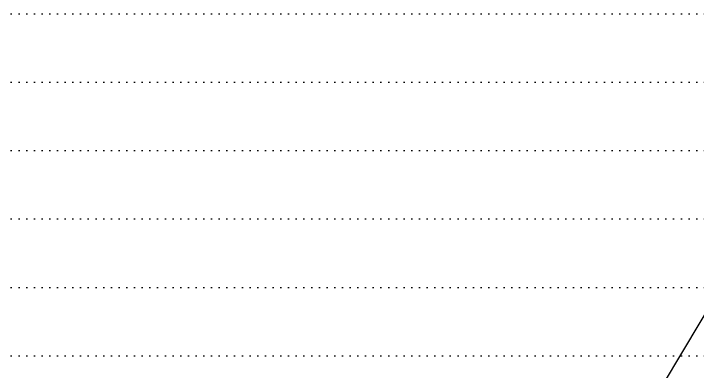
# Model space of a CAD drawing. Header units: millimetres. Extents: x -1499 to 6658, y -12483 to -6008.
# Drawn here: x 2625.7 to 2745.6, y -10375.8 to -10313.1 of the extents above; entities that cross this region are included whole.
import ezdxf

# ---------------------------------------------------------------- set-up
doc = ezdxf.new("R2010")
doc.units = ezdxf.units.MM
doc.linetypes.add('A-DOTLN01H', pattern=[0.125, 0, -0.125])
doc.layers.add('CR-GRID', color=56, linetype='A-DOTLN01H')
doc.layers.add('종단지반선', color=3, linetype='Continuous')

msp = doc.modelspace()

# ---------------------------------------------------------------- linework, layer by layer
at = {"layer": 'CR-GRID', "linetype": 'A-DOTLN01H', "ltscale": 10}
for p, q in [((696.16, -10313.06), (6196.16, -10313.06)), ((696.16, -10325.06), (6196.16, -10325.06)), ((696.16, -10337.06), (6196.16, -10337.06)), ((696.16, -10349.06), (6196.16, -10349.06)), ((696.16, -10361.06), (6196.16, -10361.06)), ((696.16, -10373.06), (6196.16, -10373.06))]:
    msp.add_line(p, q, dxfattribs=at)
at = {"layer": '종단지반선', "flags": 128}
msp.add_lwpolyline([(2756.16, -10350.2), (2736.16, -10383.68), (2716.16, -10404.9), (2696.16, -10422.74), (2676.16, -10425.01), (2668.86, -10426.2), (2656.16, -10440.25), (2636.16, -10481.93), (2616.16, -10488.5), (2596.16, -10485.69), (2576.16, -10492.27), (2556.16, -10553.69), (2553.26, -10558.34), (2536.16, -10571.26), (2516.16, -10579.58), (2496.16, -10601.45)], dxfattribs=at)

doc.saveas('drawing.dxf')
